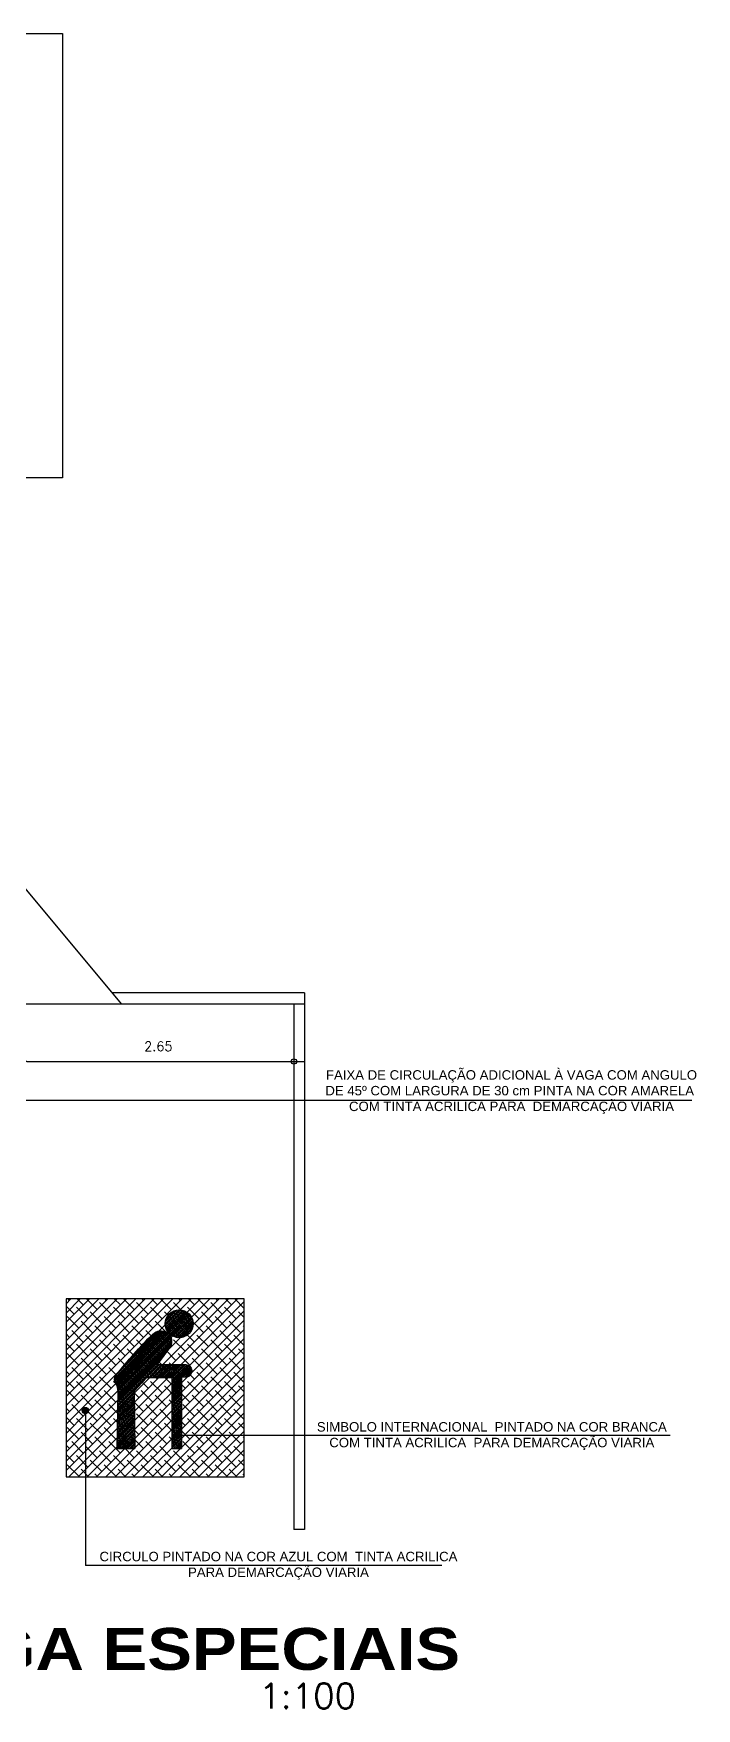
# Model space of a CAD drawing. Header units: millimetres. Extents: x 490 to 675, y -160 to -87.
# Drawn here: x 567.9 to 574.23, y -104.7 to -88.72 of the extents above; entities that cross this region are included whole.
import ezdxf
from ezdxf.enums import TextEntityAlignment as Align

# ---------------------------------------------------------------- set-up
doc = ezdxf.new("R2010")
doc.units = ezdxf.units.MM
doc.header["$LTSCALE"] = 2.5
for name, color, linetype in [('ARQ_VISTA02', 2, 'Continuous'), ('COTA', 9, 'Continuous'), ('COTAS', 1, 'Continuous'), ('HACHURA LINHA', 8, 'Continuous'), ('PISO', 8, 'Continuous'), ('TEXTO', 2, 'Continuous'), ('TITULO', 2, 'Continuous'), ('TXAMB', 2, 'Continuous'), ('VISTA', 1, 'Continuous')]:
    doc.layers.add(name, color=color, linetype=linetype)
doc.styles.add('ARIAL', font='arial.ttf')
doc.styles.add('COTA100', font='ROMANS.SHX')
doc.styles.add('COTA200', font='ROMANS.SHX')
doc.styles.add('TIT200', font='')
doc.styles.get('TIT200').set_extended_font_data('Arial Black')
doc.dimstyles.new('COTA100$0', dxfattribs={"dimtxt": 0.18, "dimasz": 0.1, "dimexe": 0.05, "dimexo": 0.95, "dimgap": 0.1, "dimtad": 1, "dimzin": 4, "dimdsep": 46, "dimtxsty": 'COTA100', "dimblk": 'USERTICK', "dimblk1": 'USERTICK', "dimblk2": 'USERTICK', "dimsah": 1, "dimcen": -0.1, "dimdle": 0.05, "dimse1": 1, "dimse2": 1, "dimclrt": 2, "dimadec": 0, "dimazin": 0, "dimtfac": 1, "dimtdec": 4, "dimtix": 1, "dimtmove": 2, "dimatfit": 3, "dimldrblk": 'USERTICK', "dimfxl": 1, "dimtvp": 0.625, "dimtolj": 1, "dimtzin": 4, "dimarcsym": 0})
pattern_1 = [(45, (1142.765794, -304.515884), (-0.00883883476, 0.00883883476), []), (135, (1142.765794, -304.515884), (-0.0265165043, 0.00883883476), [0.03125, -0.01875])]

# ---------------------------------------------------------------- blocks, each defined once
blk = doc.blocks.new('A$C293D0826')
for p, q in [((0.006, 0), (0.0483, 0)), ((0.1376, 0), (0.1597, 0))]:
    blk.add_line(p, q)
for points in [[(0.006, 0), (0.0085, 0.1358, 0.152101), (0.0028, 0.1553, -0.324449), (0.0036, 0.1748, -0.029904), (0.0914, 0.2732, -0.842544), (0.1337, 0.2431), (0.102, 0.2001)], [(0.102, 0.2001), (0.1694, 0.2001, -0.9137), (0.1721, 0.1701), (0.1597, 0.1701), (0.1597, 0)]]:
    blk.add_lwpolyline(points, format="xyb")
blk.add_lwpolyline([(0.1376, 0), (0.1376, 0.1688), (0.0761, 0.1688), (0.047, 0.1365), (0.0483, 0)])
blk.add_circle((0.1541, 0.2976), 0.0333)
blk = doc.blocks.new('USERTICK')
at = {"color": 0}
for p, q in [((-1, 0), (1, 0)), ((0, 1), (0, -1))]:
    blk.add_line(p, q, dxfattribs=at)
blk.add_circle((0, 0), 0.25, dxfattribs=at)
blk = doc.blocks.new('*D234')
at = {"layer": 'COTAS', "color": 0, "lineweight": -2}
blk.add_line((567.835, -98.529), (570.285, -98.529), dxfattribs=at)
at = {"layer": 'DEFPOINTS', "color": 0}
for p in [(567.735, -98.529), (570.385, -98.529), (570.385, -102.995)]:
    blk.add_point(p, dxfattribs=at)
at = {"layer": 'COTAS', "color": 0, "lineweight": -2, "xscale": 0.1, "yscale": 0.1, "zscale": 0.1, "rotation": 180}
blk.add_blockref('USERTICK', (567.735, -98.529), dxfattribs=at)
at = {"layer": 'COTAS', "color": 0, "lineweight": -2, "xscale": 0.1, "yscale": 0.1, "zscale": 0.1}
blk.add_blockref('USERTICK', (570.385, -98.529), dxfattribs=at)
at = {"layer": 'COTAS', "color": 2, "insert": (569.06, -98.384), "char_height": 0.09, "attachment_point": 5, "style": 'COTA100'}
blk.add_mtext('\\A1; 2.65', dxfattribs=at)
blk = doc.blocks.new('A$C70E94E78')
at = {"layer": 'TEXTO', "color": 1, "linetype": 'Continuous', "ltscale": 3}
for q in [(1.459, 1.138), (1.6, 0.08), (1.741, 1.138)]:
    blk.add_line((1.6, 1.28), q, dxfattribs=at)
blk.add_circle((1.6, 0.08), 0.0798, dxfattribs=at)
at = {"layer": 'VISTA', "linetype": 'Continuous', "ltscale": 3}
blk.add_line((0, 0.08), (3.2, 0.08), dxfattribs=at)
for points in [[(1, 1.28), (0, 0.08)], [(2.2, 0.08), (2.2, 1.28), (1, 1.28), (1, 0.08)], [(2.2, 1.28), (3.2, 0.08)]]:
    blk.add_lwpolyline(points, dxfattribs=at)

msp = doc.modelspace()

# ---------------------------------------------------------------- hatches: boundary and pattern name
at = {"layer": 'COTA'}
h = msp.add_hatch(color=254, dxfattribs=at)
h.paths.add_polyline_path([(568.425, -101.86), (568.395, -101.86), (568.395, -101.889, 0.414214)])
h.paths.add_polyline_path([(568.395, -101.83, 0.414214), (568.365, -101.86, 0.414214), (568.395, -101.889)])
h.paths.add_polyline_path([(568.395, -101.83), (568.395, -101.86), (568.425, -101.86, 0.414214)])
h = msp.add_hatch(color=254, dxfattribs=at)
h.paths.add_polyline_path([(569.239, -102.096), (569.268, -102.096), (569.268, -102.067, 0.414214)])
h.paths.add_polyline_path([(569.268, -102.126, 0.414214), (569.298, -102.096, 0.414214), (569.268, -102.067)])
h.paths.add_polyline_path([(569.268, -102.126), (569.268, -102.096), (569.239, -102.096, 0.414214)])
at = {"layer": 'HACHURA LINHA'}
h = msp.add_hatch(dxfattribs=at)
h.set_pattern_fill('ANSI38', color=256, scale=0.5, style=0)
h.set_pattern_definition([(45, (-294503.263197, -9679892.807114), (-0.04419417382416, 0.04419417382416), []), (135, (-294503.263197, -9679892.807114), (-0.13258252147248, 0.04419417382416), [0.15625, -0.09375])])
h.paths.add_polyline_path([(568.21, -100.795), (568.21, -102.495), (568.395, -102.495), (568.395, -101.889, -0.414214), (568.365, -101.86, -1), (568.425, -101.86, -0.414214), (568.395, -101.889), (568.395, -102.495), (569.91, -102.495), (569.91, -102.096), (569.312, -102.096), (569.312, -102.223), (569.223, -102.223), (569.223, -101.547), (568.978, -101.547), (568.861, -101.677), (568.866, -102.223), (568.697, -102.223), (568.707, -101.68, 0.152092), (568.684, -101.602, -0.139554), (568.673, -101.567, 0.139519), (568.684, -101.602, -0.152109), (568.707, -101.68), (568.697, -102.223), (568.866, -102.223), (568.861, -101.677), (568.978, -101.547), (569.223, -101.547), (569.223, -102.223), (569.312, -102.223), (569.312, -102.096), (569.298, -102.096, -1), (569.239, -102.096, -1), (569.298, -102.096), (569.91, -102.096), (569.91, -100.795)])
h.paths.add_polyline_path([(568.707, -101.68, 0.152092), (568.684, -101.602, -0.139554), (568.673, -101.567, 0.139554), (568.684, -101.602, -0.152092)], flags=17)
at = {"layer": 'HACHURA LINHA', "ltscale": 2}
h = msp.add_hatch(dxfattribs=at)
h.set_pattern_fill('ANSI38', color=256, scale=0.1, style=0)
h.set_pattern_definition(pattern_1)
h.paths.add_polyline_path([(569.423, -101.032, 1), (569.156, -101.032, 1)])
h = msp.add_hatch(dxfattribs=at)
h.set_pattern_fill('ANSI38', color=256, scale=0.1, style=0)
h.set_pattern_definition(pattern_1)
h.paths.add_polyline_path([(568.687, -101.523, 0.324449), (568.684, -101.602, -0.152101), (568.707, -101.68), (568.697, -102.223), (568.866, -102.223), (568.861, -101.677), (568.978, -101.547), (569.223, -101.547), (569.223, -102.223), (569.312, -102.223), (569.312, -101.542), (569.361, -101.542, 0.9137), (569.35, -101.422), (569.081, -101.422), (569.208, -101.25, 0.842544), (569.039, -101.13, 0.029904)])

# ---------------------------------------------------------------- linework, layer by layer
at = {"color": 2}
for p, q in [((574.181, -98.901), (567.024, -98.901)), ((568.395, -101.86), (568.395, -103.341)), ((569.268, -102.096), (573.974, -102.096)), ((571.795, -103.341), (568.395, -103.341))]:
    msp.add_line(p, q, dxfattribs=at)
at = {"color": 6}
msp.add_lwpolyline([(555.66, -88.716), (568.175, -88.716), (568.175, -92.958), (555.66, -92.958)], close=True, dxfattribs=at)
at = {"color": 2}
for centre in [(568.395, -101.86), (569.268, -102.096)]:
    msp.add_circle(centre, 0.0297, dxfattribs=at)
at = {"layer": 'ARQ_VISTA02'}
msp.add_lwpolyline([(568.21, -102.495), (569.91, -102.495), (569.91, -100.795), (568.21, -100.795)], close=True, dxfattribs=at)
at = {"layer": 'PISO'}
for p, q in [((563.885, -97.975), (570.485, -97.979)), ((570.485, -97.875), (568.649, -97.875)), ((570.385, -97.979), (570.385, -102.995)), ((570.485, -97.875), (570.485, -102.995)), ((570.485, -102.995), (570.385, -102.995))]:
    msp.add_line(p, q, dxfattribs=at)

# ---------------------------------------------------------------- block references
at = {"ltscale": 2, "rotation": 359.9612904335423}
msp.add_blockref('A$C70E94E78', (565.535, -98.056), dxfattribs=at)
at = {"layer": 'ARQ_VISTA02', "xscale": 4, "yscale": 4, "zscale": 4}
msp.add_blockref('A$C293D0826', (568.673, -102.223), dxfattribs=at)

# ---------------------------------------------------------------- texts
at = {"layer": 'TITULO'}
for s, height, style, p in [('DETALHE VAGA ESPECIAIS', 0.4, 'TIT200', (567.653, -104.136)), ('ESC.:                           1:100', 0.24, 'COTA200', (567.654, -104.585))]:
    msp.add_text(s, height=height, dxfattribs=dict(at, style=style)).set_placement(p, align=Align.MIDDLE_CENTER)
at = {"layer": 'TXAMB', "char_height": 0.09, "width": 3.58761, "attachment_point": 2, "style": 'ARIAL'}
for s, insert in [('FAIXA DE CIRCULAÇÃO ADICIONAL À VAGA COM ANGULO DE 45º COM LARGURA DE 30 cm PINTA NA COR AMARELA  COM TINTA ACRILICA PARA  DEMARCAÇÃO VIARIA', (572.461, -98.612)), ('SIMBOLO INTERNACIONAL  PINTADO NA COR BRANCA COM TINTA ACRILICA  PARA DEMARCAÇÃO VIARIA', (572.273, -101.971)), ('CIRCULO PINTADO NA COR AZUL COM  TINTA ACRILICA PARA DEMARCAÇÃO VIARIA', (570.237, -103.209))]:
    msp.add_mtext(s, dxfattribs=dict(at, insert=insert))

# ---------------------------------------------------------------- dimensions: what is measured, and where the dimension line sits
at = {"layer": 'COTAS'}
dim = msp.add_linear_dim(base=(570.385, -98.529), p1=(567.735, -98.529), p2=(570.385, -102.995), dimstyle='COTA100$0', override={"dimtxt": 0.09, "dimpost": ' <>'}, dxfattribs=at)
dim.commit()
dim.dimension.update_dxf_attribs({"geometry": '*D234', "text_midpoint": (569.06, -98.384)})

doc.saveas('drawing.dxf')
